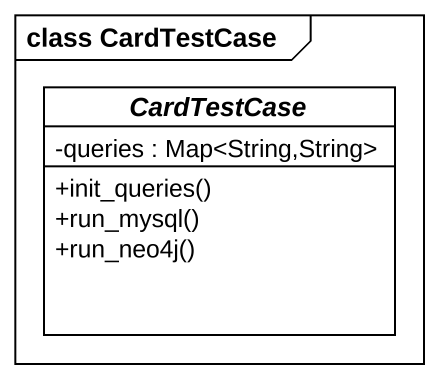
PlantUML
@startuml
mainframe class CardTestCase
hide circle
hide empty members
skinparam classAttributeIconSize 0
abstract class CardTestCase {
  -queries : Map<String,String>
  +init_queries()
  +run_mysql()
  +run_neo4j()
}
@enduml
